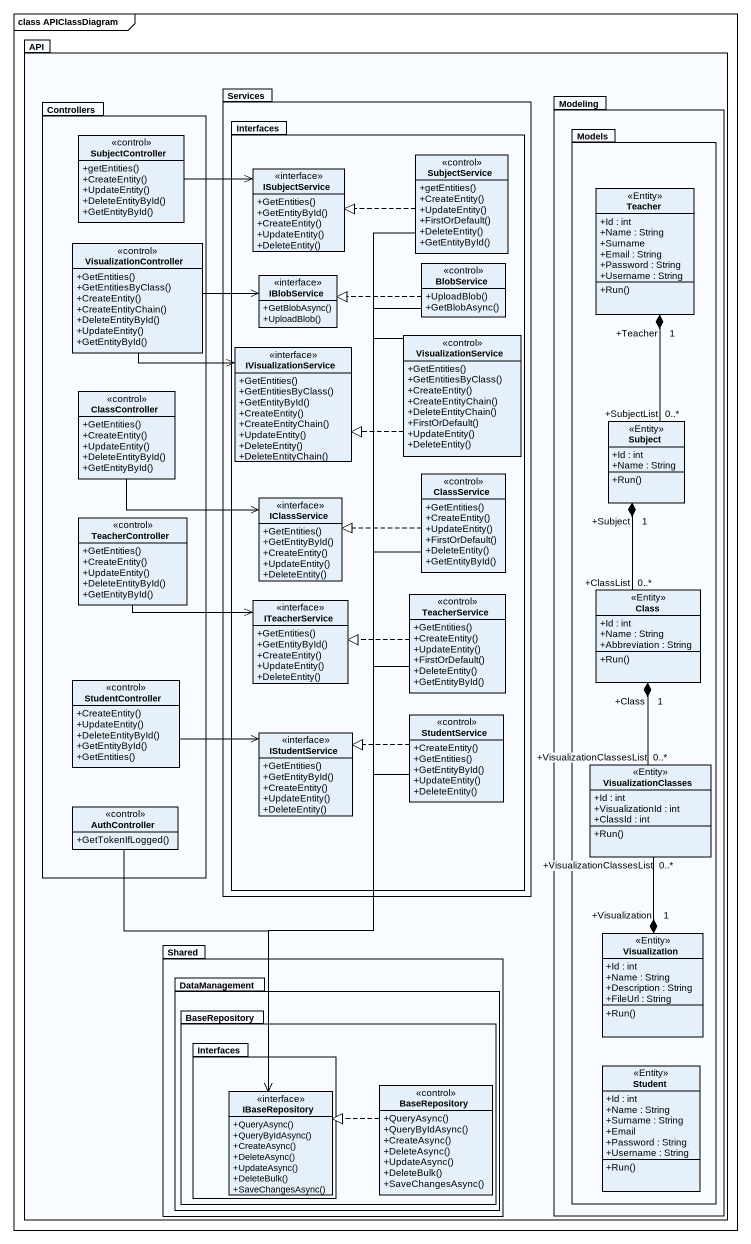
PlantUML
@startuml
mainframe class APIClassDiagram
hide circle
hide empty members
skinparam classAttributeIconSize 0
package API {
  package Controllers {
    class SubjectController <<control>> {
      +getEntities()
      +CreateEntity()
      +UpdateEntity()
      +DeleteEntityById()
      +GetEntityById()
    }
    class VisualizationController <<control>> {
      +GetEntities()
      +GetEntitiesByClass()
      +CreateEntity()
      +CreateEntityChain()
      +DeleteEntityById()
      +UpdateEntity()
      +GetEntityById()
    }
    class ClassController <<control>> {
      +GetEntities()
      +CreateEntity()
      +UpdateEntity()
      +DeleteEntityById()
      +GetEntityById()
    }
    class TeacherController <<control>> {
      +GetEntities()
      +CreateEntity()
      +UpdateEntity()
      +DeleteEntityById()
      +GetEntityById()
    }
    class StudentController <<control>> {
      +CreateEntity()
      +UpdateEntity()
      +DeleteEntityById()
      +GetEntityById()
      +GetEntities()
    }
    class AuthController <<control>> {
      +GetTokenIfLogged()
    }
  }
  package Services {
    package Interfaces {
      interface ISubjectService {
        +GetEntities()
        +GetEntityById()
        +CreateEntity()
        +UpdateEntity()
        +DeleteEntity()
      }
      class SubjectService <<control>> {
        +getEntities()
        +CreateEntity()
        +UpdateEntity()
        +FirstOrDefault()
        +DeleteEntity()
        +GetEntityById()
      }
      interface IBlobService {
        +GetBlobAsync()
        +UploadBlob()
      }
      class BlobService <<control>> {
        +UploadBlob()
        +GetBlobAsync()
      }
      interface IVisualizationService {
        +GetEntities()
        +GetEntitiesByClass()
        +GetEntityById()
        +CreateEntity()
        +CreateEntityChain()
        +UpdateEntity()
        +DeleteEntity()
        +DeleteEntityChain()
      }
      class VisualizationService <<control>> {
        +GetEntities()
        +GetEntitiesByClass()
        +CreateEntity()
        +CreateEntityChain()
        +DeleteEntityChain()
        +FirstOrDefault()
        +UpdateEntity()
        +DeleteEntity()
      }
      class ClassService <<control>> {
        +GetEntities()
        +CreateEntity()
        +UpdateEntity()
        +FirstOrDefault()
        +DeleteEntity()
        +GetEntityById()
      }
      interface IClassService {
        +GetEntities()
        +GetEntityById()
        +CreateEntity()
        +UpdateEntity()
        +DeleteEntity()
      }
      interface ITeacherService {
        +GetEntities()
        +GetEntityById()
        +CreateEntity()
        +UpdateEntity()
        +DeleteEntity()
      }
      class TeacherService <<control>> {
        +GetEntities()
        +CreateEntity()
        +UpdateEntity()
        +FirstOrDefault()
        +DeleteEntity()
        +GetEntityById()
      }
      class StudentService <<control>> {
        +CreateEntity()
        +GetEntities()
        +GetEntityById()
        +UpdateEntity()
        +DeleteEntity()
      }
      interface IStudentService {
        +GetEntities()
        +GetEntityById()
        +CreateEntity()
        +UpdateEntity()
        +DeleteEntity()
      }
    }
  }
  package Modeling {
    package Models {
      class Teacher <<Entity>> {
        +Id : int
        +Name : String
        +Surname
        +Email : String
        +Password : String
        +Username : String
        +Run()
      }
      class Subject <<Entity>> {
        +Id : int
        +Name : String
        +Run()
      }
      class "Class" as Class_ <<Entity>> {
        +Id : int
        +Name : String
        +Abbreviation : String
        +Run()
      }
      class VisualizationClasses <<Entity>> {
        +Id : int
        +VisualizationId : int
        +ClassId : int
        +Run()
      }
      class Visualization <<Entity>> {
        +Id : int
        +Name : String
        +Description : String
        +FileUrl : String
        +Run()
      }
      class Student <<Entity>> {
        +Id : int
        +Name : String
        +Surname : String
        +Email
        +Password : String
        +Username : String
        +Run()
      }
    }
  }
  package Shared {
    package DataManagement {
      package BaseRepository {
        package "Interfaces" as Interfaces_2 {
          interface IBaseRepository {
            +QueryAsync()
            +QueryByIdAsync()
            +CreateAsync()
            +DeleteAsync()
            +UpdateAsync()
            +DeleteBulk()
            +SaveChangesAsync()
          }
        }
        class "BaseRepository" as BaseRepository_2 <<control>> {
          +QueryAsync()
          +QueryByIdAsync()
          +CreateAsync()
          +DeleteAsync()
          +UpdateAsync()
          +DeleteBulk()
          +SaveChangesAsync()
        }
      }
    }
  }
}
SubjectController -right-> ISubjectService
SubjectService .left.|> ISubjectService
SubjectService --> IBaseRepository
Teacher "+Teacher\n1" *-- "+SubjectList\n0..*" Subject
VisualizationController -right-> IBlobService
VisualizationController --> IVisualizationService
BlobService .left.|> IBlobService
BlobService --> IBaseRepository
VisualizationService .left.|> IVisualizationService
VisualizationService --> IBaseRepository
ClassController --> IClassService
Subject "+Subject\n1" *-- "+ClassList\n0..*" Class_
ClassService .left.|> IClassService
ClassService --> IBaseRepository
TeacherController -right-> ITeacherService
TeacherService .left.|> ITeacherService
TeacherService --> IBaseRepository
Class_ "+Class\n1" *-- "+VisualizationClassesList\n0..*" VisualizationClasses
StudentController -right-> IStudentService
StudentService .left.|> IStudentService
StudentService --> IBaseRepository
AuthController --> IBaseRepository
Visualization "+Visualization\n1" *-up- "+VisualizationClassesList\n0..*" VisualizationClasses
BaseRepository_2 .left.|> IBaseRepository
@enduml
